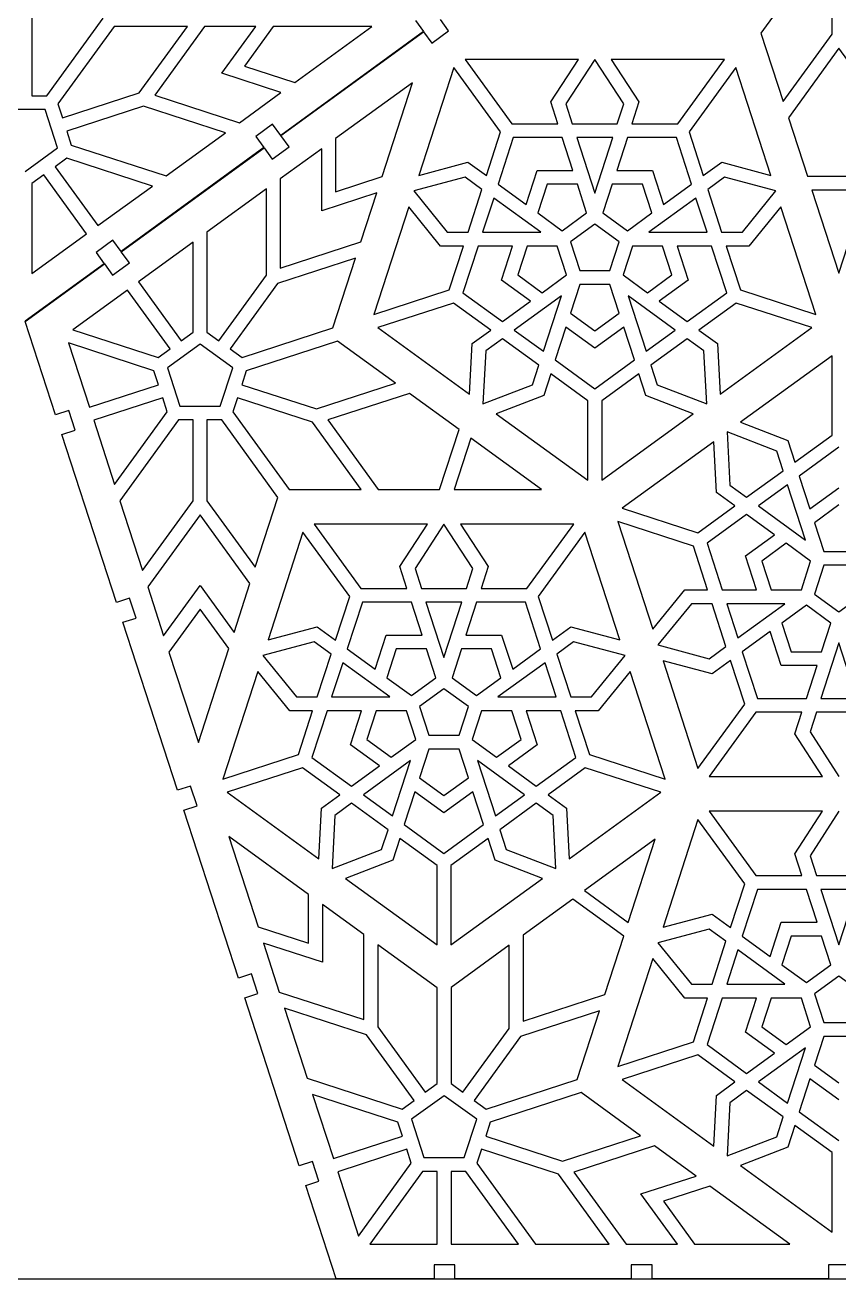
# Model space of a CAD drawing. Extents: x 0 to 580, y 0 to 430.
# Drawn here: x 235.2 to 352.7, y 0 to 181 of the extents above; entities that cross this region are included whole.
import ezdxf

# ---------------------------------------------------------------- set-up
doc = ezdxf.new("R2010")
doc.units = 0
doc.header["$MEASUREMENT"] = 0

msp = doc.modelspace()

# ---------------------------------------------------------------- linework, layer by layer
for p, q in [((349.61, 191.06), (341.47, 179.86)), ((351.74, 179.68), (351.74, 191.06)), ((236.16, 182.19), (236.16, 170.81)), ((238.28, 170.81), (246.42, 182.01)), ((291.55, 181.69), (292.72, 180.07)), ((296.35, 180.18), (295.17, 181.8)), ((248.02, 180.81), (239.9, 169.64)), ((258.62, 180.81), (248.02, 180.81)), ((251.66, 171.22), (258.62, 180.81)), ((261.1, 180.81), (253.89, 170.9)), ((268.51, 180.81), (261.1, 180.81)), ((263.6, 174.05), (268.51, 180.81)), ((270.98, 180.81), (266.84, 175.1)), ((285.24, 180.81), (270.98, 180.81)), ((292.72, 180.07), (272.09, 165.08)), ((272.11, 165.05), (292.74, 180.04)), ((274.13, 172.74), (285.24, 180.81)), ((292.74, 180.04), (293.92, 178.42)), ((293.92, 178.42), (296.35, 180.18)), ((341.47, 179.86), (344.68, 169.98)), ((344.68, 169.98), (351.74, 179.68)), ((352.74, 177.66), (345.45, 167.62)), ((360.03, 167.62), (352.74, 177.66)), ((315.09, 176.06), (298.73, 176.06)), ((298.73, 176.06), (305.47, 166.77)), ((311.1, 169.91), (315.09, 176.06)), ((317.47, 176.06), (313.29, 169.62)), ((321.65, 169.62), (317.47, 176.06)), ((336.21, 176.06), (319.85, 176.06)), ((319.85, 176.06), (323.84, 169.91)), ((329.47, 166.77), (336.21, 176.06)), ((272.13, 171.28), (263.6, 174.05)), ((266.84, 175.1), (274.13, 172.74)), ((297.11, 174.88), (292.05, 159.32)), ((303.86, 165.6), (297.11, 174.88)), ((337.83, 174.88), (331.08, 165.6)), ((342.89, 159.32), (337.83, 174.88)), ((291.14, 172.69), (280.03, 164.62)), ((286.73, 159.14), (291.14, 172.69)), ((236.16, 170.81), (238.28, 170.81)), ((240.55, 167.62), (251.66, 171.22)), ((253.89, 170.9), (266.13, 166.92)), ((266.13, 166.92), (272.13, 171.28)), ((238.06, 168.81), (232.25, 168.81)), ((239.86, 163.28), (238.06, 168.81)), ((239.9, 169.64), (240.55, 167.62)), ((252.28, 169.32), (241.17, 165.71)), ((264.13, 165.47), (252.28, 169.32)), ((312.12, 166.77), (311.1, 169.91)), ((313.29, 169.62), (314.22, 166.77)), ((320.72, 166.77), (321.65, 169.62)), ((323.84, 169.91), (322.82, 166.77)), ((270.92, 166.7), (268.49, 164.93)), ((272.09, 165.08), (270.92, 166.7)), ((305.47, 166.77), (312.12, 166.77)), ((314.22, 166.77), (320.72, 166.77)), ((322.82, 166.77), (329.47, 166.77)), ((345.45, 167.62), (348.19, 159.19)), ((241.17, 165.71), (241.83, 163.69)), ((255.55, 159.24), (264.13, 165.47)), ((268.49, 164.93), (269.67, 163.32)), ((273.29, 163.43), (272.11, 165.05)), ((301.8, 159.28), (303.86, 165.6)), ((305.69, 164.77), (303.5, 158.04)), ((312.77, 164.77), (305.69, 164.77)), ((314.31, 160.03), (312.77, 164.77)), ((314.87, 164.77), (317.47, 156.77)), ((320.07, 164.77), (314.87, 164.77)), ((317.47, 156.77), (320.07, 164.77)), ((322.17, 164.77), (320.63, 160.03)), ((329.25, 164.77), (322.17, 164.77)), ((331.43, 158.04), (329.25, 164.77)), ((331.08, 165.6), (333.14, 159.28)), ((235.16, 159.87), (239.86, 163.28)), ((241.83, 163.69), (255.55, 159.24)), ((269.67, 163.32), (249.04, 148.33)), ((249.06, 148.3), (269.69, 163.29)), ((269.69, 163.29), (270.86, 161.67)), ((270.86, 161.67), (273.29, 163.43)), ((278.03, 163.16), (272.03, 158.8)), ((278.03, 154.2), (278.03, 163.16)), ((280.03, 164.62), (280.03, 156.96)), ((241.21, 161.79), (239.49, 160.54)), ((253.55, 157.78), (241.21, 161.79)), ((292.05, 159.32), (299.13, 161.22)), ((299.13, 161.22), (301.8, 159.28)), ((333.14, 159.28), (335.8, 161.22)), ((335.8, 161.22), (342.89, 159.32)), ((237.88, 159.37), (236.16, 158.12)), ((244.04, 150.88), (237.88, 159.37)), ((239.49, 160.54), (245.66, 152.06)), ((307.54, 155.11), (309.13, 160.03)), ((309.13, 160.03), (314.31, 160.03)), ((320.63, 160.03), (325.8, 160.03)), ((325.8, 160.03), (327.4, 155.11)), ((236.16, 158.12), (236.16, 145.15)), ((245.66, 152.06), (253.55, 157.78)), ((272.03, 158.8), (272.03, 145.94)), ((280.03, 156.96), (286.73, 159.14)), ((298.73, 159.04), (291.32, 157.06)), ((301.16, 157.28), (298.73, 159.04)), ((303.5, 158.04), (307.54, 155.11)), ((310.59, 158.03), (309.24, 153.89)), ((314.95, 158.03), (310.59, 158.03)), ((316.29, 153.89), (314.95, 158.03)), ((319.99, 158.03), (318.64, 153.89)), ((324.35, 158.03), (319.99, 158.03)), ((325.7, 153.89), (324.35, 158.03)), ((327.4, 155.11), (331.43, 158.04)), ((336.21, 159.04), (333.78, 157.28)), ((343.62, 157.06), (336.21, 159.04)), ((348.19, 159.19), (357.29, 159.19)), ((270.03, 157.35), (261.44, 151.12)), ((270.03, 144.89), (270.03, 157.35)), ((285.97, 156.78), (278.03, 154.2)), ((283.68, 149.73), (285.97, 156.78)), ((291.32, 157.06), (296.15, 151.1)), ((299.15, 151.1), (301.16, 157.28)), ((302.86, 156.04), (301.25, 151.1)), ((309.66, 151.1), (302.86, 156.04)), ((332.08, 156.04), (325.28, 151.1)), ((333.69, 151.1), (332.08, 156.04)), ((333.78, 157.28), (335.79, 151.1)), ((338.79, 151.1), (343.62, 157.06)), ((356.64, 157.19), (348.84, 157.19)), ((348.84, 157.19), (352.74, 145.19)), ((352.74, 145.19), (356.64, 157.19)), ((290.58, 154.79), (285.52, 139.23)), ((295.19, 149.1), (290.58, 154.79)), ((309.24, 153.89), (312.77, 151.32)), ((312.77, 151.32), (316.29, 153.89)), ((318.64, 153.89), (322.17, 151.32)), ((322.17, 151.32), (325.7, 153.89)), ((344.36, 154.79), (339.74, 149.1)), ((349.42, 139.23), (344.36, 154.79)), ((317.47, 152.27), (313.94, 149.71)), ((321, 149.71), (317.47, 152.27)), ((236.16, 145.15), (244.04, 150.88)), ((261.44, 151.12), (261.44, 136.7)), ((296.15, 151.1), (299.15, 151.1)), ((301.25, 151.1), (309.66, 151.1)), ((325.28, 151.1), (333.69, 151.1)), ((335.79, 151.1), (338.79, 151.1)), ((247.86, 149.95), (245.43, 148.18)), ((249.04, 148.33), (247.86, 149.95)), ((259.44, 149.66), (251.56, 143.94)), ((259.44, 136.7), (259.44, 149.66)), ((272.03, 145.94), (283.68, 149.73)), ((298.49, 149.1), (295.19, 149.1)), ((296.44, 142.78), (298.49, 149.1)), ((300.6, 149.1), (298.41, 142.37)), ((305.58, 149.1), (300.6, 149.1)), ((303.98, 144.18), (305.58, 149.1)), ((307.68, 149.09), (306.33, 144.94)), ((312.04, 149.09), (307.68, 149.09)), ((313.39, 144.94), (312.04, 149.09)), ((313.94, 149.71), (315.29, 145.56)), ((319.65, 145.56), (321, 149.71)), ((322.9, 149.09), (321.55, 144.94)), ((327.26, 149.09), (322.9, 149.09)), ((328.6, 144.94), (327.26, 149.09)), ((334.34, 149.1), (329.36, 149.1)), ((329.36, 149.1), (330.96, 144.18)), ((336.53, 142.37), (334.34, 149.1)), ((339.74, 149.1), (336.44, 149.1)), ((336.44, 149.1), (338.5, 142.78)), ((245.43, 148.18), (246.61, 146.56)), ((247.81, 144.92), (250.23, 146.68)), ((250.23, 146.68), (249.06, 148.3)), ((282.91, 147.38), (271.64, 143.72)), ((279.64, 137.29), (282.91, 147.38)), ((246.61, 146.56), (235.16, 138.25)), ((235.18, 138.22), (246.63, 146.53)), ((246.63, 146.53), (247.81, 144.92)), ((263.16, 135.45), (270.03, 144.89)), ((306.33, 144.94), (309.86, 142.38)), ((309.86, 142.38), (313.39, 144.94)), ((315.29, 145.56), (319.65, 145.56)), ((321.55, 144.94), (325.08, 142.38)), ((325.08, 142.38), (328.6, 144.94)), ((251.56, 143.94), (257.73, 135.45)), ((271.64, 143.72), (264.78, 134.27)), ((308.17, 141.14), (303.98, 144.18)), ((315.29, 143.56), (313.94, 139.41)), ((319.65, 143.56), (315.29, 143.56)), ((321, 139.41), (319.65, 143.56)), ((330.96, 144.18), (326.77, 141.14)), ((249.94, 142.76), (242.06, 137.03)), ((256.11, 134.27), (249.94, 142.76)), ((285.52, 139.23), (296.44, 142.78)), ((298.41, 142.37), (304.13, 138.21)), ((312.64, 141.92), (305.84, 136.97)), ((310.05, 133.92), (312.64, 141.92)), ((322.29, 141.92), (324.89, 133.92)), ((329.1, 136.97), (322.29, 141.92)), ((330.8, 138.21), (336.53, 142.37)), ((338.5, 142.78), (349.42, 139.23)), ((297.06, 140.88), (286.14, 137.33)), ((302.43, 136.97), (297.06, 140.88)), ((304.13, 138.21), (308.17, 141.14)), ((313.94, 139.41), (317.47, 136.85)), ((317.47, 136.85), (321, 139.41)), ((326.77, 141.14), (330.8, 138.21)), ((337.88, 140.88), (332.51, 136.97)), ((348.8, 137.33), (337.88, 140.88)), ((239.55, 124.75), (235.18, 138.22)), ((242.06, 137.03), (254.39, 133.02)), ((257.73, 135.45), (259.44, 136.7)), ((261.44, 136.7), (263.16, 135.45)), ((266.5, 133.02), (279.64, 137.29)), ((286.14, 137.33), (299.38, 127.71)), ((299.76, 135.03), (302.43, 136.97)), ((305.84, 136.97), (310.05, 133.92)), ((313.29, 137.42), (311.75, 132.68)), ((317.47, 134.38), (313.29, 137.42)), ((321.65, 137.42), (317.47, 134.38)), ((323.19, 132.68), (321.65, 137.42)), ((324.89, 133.92), (329.1, 136.97)), ((332.51, 136.97), (335.18, 135.03)), ((335.56, 127.71), (348.8, 137.33)), ((253.77, 131.12), (241.44, 135.13)), ((241.44, 135.13), (244.45, 125.86)), ((254.39, 133.02), (256.11, 134.27)), ((260.44, 134.95), (255.74, 131.53)), ((265.15, 131.53), (260.44, 134.95)), ((264.78, 134.27), (266.5, 133.02)), ((280.29, 135.4), (267.12, 131.12)), ((288.69, 129.3), (280.29, 135.4)), ((299.38, 127.71), (299.76, 135.03)), ((301.71, 133.98), (301.31, 126.31)), ((304.14, 135.74), (301.71, 133.98)), ((309.4, 131.92), (304.14, 135.74)), ((330.8, 135.74), (325.54, 131.92)), ((333.23, 133.98), (330.8, 135.74)), ((333.63, 126.31), (333.23, 133.98)), ((335.18, 135.03), (335.56, 127.71)), ((311.75, 132.68), (317.47, 128.52)), ((317.47, 128.52), (323.19, 132.68)), ((351.74, 133.28), (338.5, 123.67)), ((351.74, 121.8), (351.74, 133.28)), ((254.43, 129.1), (253.77, 131.12)), ((255.74, 131.53), (257.54, 126.01)), ((263.35, 126.01), (265.15, 131.53)), ((267.12, 131.12), (266.46, 129.1)), ((308.47, 129.07), (309.4, 131.92)), ((311.1, 130.68), (310.08, 127.54)), ((316.47, 126.77), (311.1, 130.68)), ((323.84, 130.68), (318.47, 126.77)), ((324.86, 127.54), (323.84, 130.68)), ((325.54, 131.92), (326.47, 129.07)), ((244.45, 125.86), (254.43, 129.1)), ((266.46, 129.1), (277.28, 125.59)), ((277.28, 125.59), (288.69, 129.3)), ((301.31, 126.31), (308.47, 129.07)), ((326.47, 129.07), (333.63, 126.31)), ((255.05, 127.2), (245.07, 123.96)), ((255.7, 125.18), (255.05, 127.2)), ((265.84, 127.2), (265.19, 125.18)), ((276.66, 123.69), (265.84, 127.2)), ((290.69, 127.84), (278.9, 124.01)), ((297.87, 122.63), (290.69, 127.84)), ((310.08, 127.54), (303.23, 124.91)), ((316.47, 115.29), (316.47, 126.77)), ((318.47, 126.77), (318.47, 115.29)), ((331.7, 124.91), (324.86, 127.54)), ((241.46, 125.37), (239.55, 124.75)), ((242.38, 122.52), (241.46, 125.37)), ((248.08, 114.69), (255.7, 125.18)), ((257.54, 126.01), (263.35, 126.01)), ((265.19, 125.18), (273.33, 113.98)), ((303.23, 124.91), (316.47, 115.29)), ((318.47, 115.29), (331.7, 124.91)), ((245.07, 123.96), (248.08, 114.69)), ((257.32, 124.01), (248.84, 112.34)), ((259.44, 124.01), (257.32, 124.01)), ((259.44, 112.33), (259.44, 124.01)), ((263.57, 124.01), (261.44, 124.01)), ((261.44, 124.01), (261.44, 112.33)), ((271.69, 112.83), (263.57, 124.01)), ((283.71, 113.98), (276.66, 123.69)), ((278.9, 124.01), (286.19, 113.98)), ((338.5, 123.67), (345.34, 121.04)), ((240.48, 121.9), (242.38, 122.52)), ((248.36, 97.65), (240.48, 121.9)), ((295.05, 113.98), (297.87, 122.63)), ((299.57, 121.39), (297.16, 113.98)), ((309.78, 113.98), (299.57, 121.39)), ((336.57, 122.27), (336.98, 114.6)), ((343.74, 119.51), (336.57, 122.27)), ((346.36, 117.9), (351.74, 121.8)), ((334.64, 120.87), (321.41, 111.25)), ((335.03, 113.54), (334.64, 120.87)), ((344.66, 116.66), (343.74, 119.51)), ((345.34, 121.04), (346.36, 117.9)), ((352.74, 120.06), (347.01, 115.9)), ((339.4, 112.84), (344.66, 116.66)), ((347.01, 115.9), (348.55, 111.16)), ((336.98, 114.6), (339.4, 112.84)), ((345.31, 114.66), (341.11, 111.6)), ((347.91, 106.66), (345.31, 114.66)), ((348.55, 111.16), (352.74, 114.2)), ((248.84, 112.34), (252.12, 102.25)), ((252.12, 102.25), (259.44, 112.33)), ((261.44, 112.33), (268.41, 102.74)), ((268.41, 102.74), (271.69, 112.83)), ((273.33, 113.98), (283.71, 113.98)), ((286.19, 113.98), (295.05, 113.98)), ((297.16, 113.98), (309.78, 113.98)), ((337.7, 111.61), (335.03, 113.54)), ((321.41, 111.25), (332.33, 107.7)), ((332.33, 107.7), (337.7, 111.61)), ((341.11, 111.6), (347.91, 106.66)), ((352.74, 111.73), (349.21, 109.16)), ((260.44, 110.3), (252.89, 99.9)), ((267.65, 100.39), (260.44, 110.3)), ((276.93, 108.98), (283.68, 99.69)), ((293.29, 108.98), (276.93, 108.98)), ((289.3, 102.83), (293.29, 108.98)), ((295.67, 108.98), (291.5, 102.54)), ((299.85, 102.54), (295.67, 108.98)), ((314.42, 108.98), (298.06, 108.98)), ((298.06, 108.98), (302.05, 102.83)), ((307.67, 99.69), (314.42, 108.98)), ((331.71, 105.8), (320.79, 109.35)), ((320.79, 109.35), (325.85, 93.79)), ((339.4, 110.37), (333.68, 106.21)), ((343.43, 107.44), (339.4, 110.37)), ((349.21, 109.16), (350.56, 105.02)), ((275.31, 107.8), (270.26, 92.24)), ((282.06, 98.51), (275.31, 107.8)), ((316.03, 107.8), (309.29, 98.51)), ((321.09, 92.24), (316.03, 107.8)), ((339.25, 104.4), (343.43, 107.44)), ((333.76, 99.48), (331.71, 105.8)), ((333.68, 106.21), (335.86, 99.48)), ((345.13, 106.2), (341.6, 103.64)), ((348.65, 103.64), (345.13, 106.2)), ((350.56, 105.02), (354.92, 105.02)), ((340.85, 99.48), (339.25, 104.4)), ((341.6, 103.64), (342.95, 99.49)), ((347.31, 99.49), (348.65, 103.64)), ((290.32, 99.69), (289.3, 102.83)), ((291.5, 102.54), (292.42, 99.69)), ((298.92, 99.69), (299.85, 102.54)), ((302.05, 102.83), (301.03, 99.69)), ((350.56, 103.02), (349.21, 98.87)), ((354.92, 103.02), (350.56, 103.02)), ((252.89, 99.9), (255.18, 92.85)), ((255.18, 92.85), (260.44, 100.1)), ((260.44, 100.1), (265.35, 93.34)), ((265.35, 93.34), (267.65, 100.39)), ((283.68, 99.69), (290.32, 99.69)), ((292.42, 99.69), (298.92, 99.69)), ((301.03, 99.69), (307.67, 99.69)), ((250.26, 98.27), (248.36, 97.65)), ((251.19, 95.41), (250.26, 98.27)), ((280.01, 92.2), (282.06, 98.51)), ((309.29, 98.51), (311.34, 92.2)), ((325.85, 93.79), (330.46, 99.48)), ((330.46, 99.48), (333.76, 99.48)), ((335.86, 99.48), (340.85, 99.48)), ((342.95, 99.49), (347.31, 99.49)), ((349.21, 98.87), (352.74, 96.31)), ((352.74, 96.31), (356.26, 98.87)), ((260.44, 96.69), (255.94, 90.5)), ((264.59, 90.99), (260.44, 96.69)), ((283.89, 97.69), (281.71, 90.96)), ((290.97, 97.69), (283.89, 97.69)), ((292.51, 92.95), (290.97, 97.69)), ((298.27, 97.69), (293.07, 97.69)), ((293.07, 97.69), (295.67, 89.69)), ((295.67, 89.69), (298.27, 97.69)), ((300.38, 97.69), (298.84, 92.95)), ((307.45, 97.69), (300.38, 97.69)), ((309.64, 90.96), (307.45, 97.69)), ((331.42, 97.48), (326.58, 91.52)), ((334.42, 97.48), (331.42, 97.48)), ((336.42, 91.3), (334.42, 97.48)), ((344.93, 97.48), (336.52, 97.48)), ((336.52, 97.48), (338.12, 92.54)), ((338.12, 92.54), (344.93, 97.48)), ((348.03, 97.25), (344.51, 94.69)), ((351.56, 94.69), (348.03, 97.25)), ((249.29, 94.8), (251.19, 95.41)), ((257.17, 70.54), (249.29, 94.8)), ((270.26, 92.24), (277.34, 94.14)), ((277.34, 94.14), (280.01, 92.2)), ((311.34, 92.2), (314.01, 94.14)), ((314.01, 94.14), (321.09, 92.24)), ((344.51, 94.69), (345.85, 90.55)), ((350.21, 90.55), (351.56, 94.69)), ((285.74, 88.03), (287.34, 92.95)), ((287.34, 92.95), (292.51, 92.95)), ((298.84, 92.95), (304.01, 92.95)), ((304.01, 92.95), (305.61, 88.03)), ((342.8, 93.46), (338.77, 90.54)), ((344.4, 88.55), (342.8, 93.46)), ((260.19, 77.43), (264.59, 90.99)), ((276.93, 91.96), (269.52, 89.98)), ((279.36, 90.2), (276.93, 91.96)), ((281.71, 90.96), (285.74, 88.03)), ((288.79, 90.95), (287.44, 86.8)), ((293.15, 90.95), (288.79, 90.95)), ((294.5, 86.8), (293.15, 90.95)), ((298.2, 90.95), (296.85, 86.8)), ((302.55, 90.95), (298.2, 90.95)), ((303.9, 86.8), (302.55, 90.95)), ((305.61, 88.03), (309.64, 90.96)), ((314.41, 91.96), (311.99, 90.2)), ((321.83, 89.98), (314.41, 91.96)), ((326.58, 91.52), (334, 89.54)), ((334, 89.54), (336.42, 91.3)), ((338.77, 90.54), (340.96, 83.81)), ((345.85, 90.55), (350.21, 90.55)), ((352.74, 91.81), (350.14, 83.81)), ((355.34, 83.81), (352.74, 91.81)), ((255.94, 90.5), (260.19, 77.43)), ((269.52, 89.98), (274.35, 84.01)), ((277.35, 84.01), (279.36, 90.2)), ((281.06, 88.96), (279.45, 84.01)), ((287.87, 84.01), (281.06, 88.96)), ((310.28, 88.96), (303.48, 84.01)), ((311.89, 84.01), (310.28, 88.96)), ((311.99, 90.2), (313.99, 84.01)), ((316.99, 84.01), (321.83, 89.98)), ((334.4, 87.36), (327.32, 89.25)), ((327.32, 89.25), (332.37, 73.69)), ((337.07, 89.3), (334.4, 87.36)), ((339.12, 82.98), (337.07, 89.3)), ((268.78, 87.71), (263.73, 72.15)), ((273.4, 82.01), (268.78, 87.71)), ((322.56, 87.71), (317.95, 82.01)), ((327.62, 72.15), (322.56, 87.71)), ((349.57, 88.55), (344.4, 88.55)), ((348.03, 83.81), (349.57, 88.55)), ((287.44, 86.8), (290.97, 84.24)), ((290.97, 84.24), (294.5, 86.8)), ((295.67, 85.19), (292.15, 82.62)), ((299.2, 82.62), (295.67, 85.19)), ((296.85, 86.8), (300.38, 84.24)), ((300.38, 84.24), (303.9, 86.8)), ((274.35, 84.01), (277.35, 84.01)), ((279.45, 84.01), (287.87, 84.01)), ((303.48, 84.01), (311.89, 84.01)), ((313.99, 84.01), (316.99, 84.01)), ((340.96, 83.81), (348.03, 83.81)), ((350.14, 83.81), (355.34, 83.81)), ((276.7, 82.01), (273.4, 82.01)), ((274.65, 75.7), (276.7, 82.01)), ((278.8, 82.01), (276.61, 75.28)), ((283.78, 82.01), (278.8, 82.01)), ((282.19, 77.1), (283.78, 82.01)), ((285.88, 82.01), (284.54, 77.86)), ((290.24, 82.01), (285.88, 82.01)), ((291.59, 77.86), (290.24, 82.01)), ((292.15, 82.62), (293.49, 78.48)), ((297.85, 78.48), (299.2, 82.62)), ((301.1, 82.01), (299.75, 77.86)), ((305.46, 82.01), (301.1, 82.01)), ((306.81, 77.86), (305.46, 82.01)), ((312.55, 82.01), (307.56, 82.01)), ((307.56, 82.01), (309.16, 77.1)), ((314.73, 75.28), (312.55, 82.01)), ((317.95, 82.01), (314.65, 82.01)), ((314.65, 82.01), (316.7, 75.7)), ((332.37, 73.69), (339.12, 82.98)), ((340.74, 81.81), (333.99, 72.52)), ((347.38, 81.81), (340.74, 81.81)), ((346.36, 78.67), (347.38, 81.81)), ((349.49, 81.81), (348.56, 78.96)), ((355.99, 81.81), (349.49, 81.81)), ((284.54, 77.86), (288.06, 75.3)), ((288.06, 75.3), (291.59, 77.86)), ((293.49, 78.48), (297.85, 78.48)), ((299.75, 77.86), (303.28, 75.3)), ((303.28, 75.3), (306.81, 77.86)), ((350.35, 72.52), (346.36, 78.67)), ((348.56, 78.96), (352.74, 72.52)), ((286.37, 74.06), (282.19, 77.1)), ((293.49, 76.48), (292.15, 72.33)), ((297.85, 76.48), (293.49, 76.48)), ((299.2, 72.33), (297.85, 76.48)), ((309.16, 77.1), (304.98, 74.06)), ((263.73, 72.15), (274.65, 75.7)), ((276.61, 75.28), (282.34, 71.13)), ((290.85, 74.84), (284.04, 69.89)), ((288.25, 66.84), (290.85, 74.84)), ((307.3, 69.89), (300.5, 74.84)), ((300.5, 74.84), (303.1, 66.84)), ((309.01, 71.13), (314.73, 75.28)), ((316.7, 75.7), (327.62, 72.15)), ((275.26, 73.79), (264.34, 70.25)), ((280.64, 69.89), (275.26, 73.79)), ((282.34, 71.13), (286.37, 74.06)), ((304.98, 74.06), (309.01, 71.13)), ((316.08, 73.79), (310.71, 69.89)), ((327, 70.25), (316.08, 73.79)), ((333.99, 72.52), (350.35, 72.52)), ((259.07, 71.16), (257.17, 70.54)), ((260, 68.31), (259.07, 71.16)), ((292.15, 72.33), (295.67, 69.77)), ((295.67, 69.77), (299.2, 72.33)), ((264.34, 70.25), (277.58, 60.63)), ((277.97, 67.95), (280.64, 69.89)), ((284.04, 69.89), (288.25, 66.84)), ((291.49, 70.34), (289.95, 65.6)), ((295.67, 67.3), (291.49, 70.34)), ((299.86, 70.34), (295.67, 67.3)), ((301.4, 65.6), (299.86, 70.34)), ((303.1, 66.84), (307.3, 69.89)), ((310.71, 69.89), (313.38, 67.95)), ((313.77, 60.63), (327, 70.25)), ((258.09, 67.69), (260, 68.31)), ((265.97, 43.44), (258.09, 67.69)), ((277.58, 60.63), (277.97, 67.95)), ((282.34, 68.66), (279.91, 66.89)), ((287.6, 64.84), (282.34, 68.66)), ((309, 68.66), (303.75, 64.84)), ((311.43, 66.89), (309, 68.66)), ((313.38, 67.95), (313.77, 60.63)), ((350.35, 67.52), (333.99, 67.52)), ((333.99, 67.52), (340.74, 58.23)), ((346.36, 61.37), (350.35, 67.52)), ((352.74, 67.52), (348.56, 61.08)), ((279.91, 66.89), (279.51, 59.23)), ((289.95, 65.6), (295.67, 61.44)), ((295.67, 61.44), (301.4, 65.6)), ((311.84, 59.23), (311.43, 66.89)), ((332.37, 66.34), (327.32, 50.78)), ((339.12, 57.06), (332.37, 66.34)), ((276.12, 55.51), (264.59, 63.89)), ((264.59, 63.89), (268.83, 50.83)), ((286.67, 61.98), (287.6, 64.84)), ((289.3, 63.6), (288.28, 60.46)), ((294.67, 59.69), (289.3, 63.6)), ((302.05, 63.6), (296.67, 59.69)), ((303.07, 60.46), (302.05, 63.6)), ((303.75, 64.84), (304.67, 61.98)), ((326.18, 63.47), (315.98, 56.06)), ((322.29, 51.47), (326.18, 63.47)), ((279.51, 59.23), (286.67, 61.98)), ((304.67, 61.98), (311.84, 59.23)), ((288.28, 60.46), (281.44, 57.83)), ((309.91, 57.83), (303.07, 60.46)), ((347.38, 58.23), (346.36, 61.37)), ((348.56, 61.08), (349.49, 58.23)), ((294.67, 48.21), (294.67, 59.69)), ((296.67, 59.69), (296.67, 48.21)), ((340.74, 58.23), (347.38, 58.23)), ((349.49, 58.23), (355.99, 58.23)), ((281.44, 57.83), (294.67, 48.21)), ((296.67, 48.21), (309.91, 57.83)), ((337.07, 50.74), (339.12, 57.06)), ((340.96, 56.23), (338.77, 49.5)), ((348.03, 56.23), (340.96, 56.23)), ((349.57, 51.49), (348.03, 56.23)), ((355.34, 56.23), (350.14, 56.23)), ((350.14, 56.23), (352.74, 48.23)), ((352.74, 48.23), (355.34, 56.23)), ((276.12, 48.46), (276.12, 55.51)), ((314.28, 54.82), (307.1, 49.61)), ((321.64, 49.47), (314.28, 54.82)), ((315.98, 56.06), (322.29, 51.47)), ((284.12, 49.7), (278.12, 54.06)), ((278.12, 54.06), (278.12, 45.71)), ((327.32, 50.78), (334.4, 52.68)), ((334.4, 52.68), (337.07, 50.74)), ((268.83, 50.83), (276.12, 48.46)), ((342.8, 46.57), (344.4, 51.49)), ((344.4, 51.49), (349.57, 51.49)), ((284.12, 37.45), (284.12, 49.7)), ((307.1, 49.61), (307.1, 37.21)), ((318.9, 41.04), (321.64, 49.47)), ((334, 50.5), (326.58, 48.52)), ((336.42, 48.74), (334, 50.5)), ((338.77, 49.5), (342.8, 46.57)), ((345.85, 49.49), (344.51, 45.34)), ((350.21, 49.49), (345.85, 49.49)), ((351.56, 45.34), (350.21, 49.49)), ((269.59, 48.48), (271.89, 41.42)), ((278.12, 45.71), (269.59, 48.48)), ((294.7, 42.01), (286.12, 48.25)), ((286.12, 48.25), (286.12, 36.4)), ((305.1, 48.16), (296.7, 42.05)), ((305.1, 36.16), (305.1, 48.16)), ((326.58, 48.52), (331.42, 42.55)), ((334.42, 42.55), (336.42, 48.74)), ((338.12, 47.5), (336.52, 42.55)), ((344.93, 42.55), (338.12, 47.5)), ((325.85, 46.25), (320.79, 30.69)), ((330.46, 40.55), (325.85, 46.25)), ((344.51, 45.34), (348.03, 42.78)), ((348.03, 42.78), (351.56, 45.34)), ((267.88, 44.06), (265.97, 43.44)), ((268.8, 41.2), (267.88, 44.06)), ((352.74, 43.73), (349.21, 41.16)), ((356.26, 41.16), (352.74, 43.73)), ((294.7, 28.2), (294.7, 42.01)), ((296.7, 42.05), (296.7, 28.2)), ((331.42, 42.55), (334.42, 42.55)), ((336.52, 42.55), (344.93, 42.55)), ((266.9, 40.59), (268.8, 41.2)), ((274.78, 16.33), (266.9, 40.59)), ((271.89, 41.42), (284.12, 37.45)), ((307.1, 37.21), (318.9, 41.04)), ((333.76, 40.55), (330.46, 40.55)), ((331.71, 34.24), (333.76, 40.55)), ((335.86, 40.55), (333.68, 33.83)), ((340.85, 40.55), (335.86, 40.55)), ((339.25, 35.64), (340.85, 40.55)), ((342.95, 40.55), (341.6, 36.4)), ((347.31, 40.55), (342.95, 40.55)), ((348.65, 36.4), (347.31, 40.55)), ((349.21, 41.16), (350.56, 37.02)), ((284.5, 35.22), (272.65, 39.07)), ((272.65, 39.07), (275.93, 28.99)), ((318.13, 38.69), (306.72, 34.98)), ((314.92, 28.81), (318.13, 38.69)), ((286.12, 36.4), (292.98, 26.95)), ((341.6, 36.4), (345.13, 33.84)), ((345.13, 33.84), (348.65, 36.4)), ((350.56, 37.02), (354.92, 37.02)), ((291.36, 25.78), (284.5, 35.22)), ((298.41, 26.95), (305.1, 36.16)), ((306.72, 34.98), (300.03, 25.78)), ((343.43, 32.6), (339.25, 35.64)), ((350.56, 35.02), (349.21, 30.87)), ((354.92, 35.02), (350.56, 35.02)), ((320.79, 30.69), (331.71, 34.24)), ((333.68, 33.83), (339.4, 29.67)), ((339.4, 29.67), (343.43, 32.6)), ((347.91, 33.38), (341.11, 28.43)), ((345.31, 25.38), (347.91, 33.38)), ((332.33, 32.34), (321.41, 28.79)), ((337.7, 28.43), (332.33, 32.34)), ((349.21, 30.87), (352.74, 28.31)), ((275.93, 28.99), (289.64, 24.53)), ((292.98, 26.95), (294.7, 28.2)), ((296.7, 28.2), (298.41, 26.95)), ((301.75, 24.53), (314.92, 28.81)), ((321.41, 28.79), (334.64, 19.17)), ((335.03, 26.49), (337.7, 28.43)), ((339.4, 27.2), (336.98, 25.43)), ((344.66, 23.38), (339.4, 27.2)), ((341.11, 28.43), (345.31, 25.38)), ((348.55, 28.88), (347.01, 24.14)), ((352.74, 25.84), (348.55, 28.88)), ((289.03, 22.63), (276.69, 26.63)), ((276.69, 26.63), (279.7, 17.37)), ((289.64, 24.53), (291.36, 25.78)), ((295.7, 26.45), (290.99, 23.04)), ((300.4, 23.04), (295.7, 26.45)), ((300.03, 25.78), (301.75, 24.53)), ((315.51, 26.9), (302.37, 22.63)), ((324.09, 20.66), (315.51, 26.9)), ((334.64, 19.17), (335.03, 26.49)), ((336.98, 25.43), (336.57, 17.77)), ((347.01, 24.14), (352.74, 19.98)), ((289.68, 20.61), (289.03, 22.63)), ((290.99, 23.04), (292.79, 17.51)), ((298.6, 17.51), (300.4, 23.04)), ((302.37, 22.63), (301.71, 20.61)), ((343.74, 20.52), (344.66, 23.38)), ((346.36, 22.14), (345.34, 19)), ((351.74, 18.23), (346.36, 22.14)), ((279.7, 17.37), (289.68, 20.61)), ((301.71, 20.61), (312.82, 17)), ((312.82, 17), (324.09, 20.66)), ((336.57, 17.77), (343.74, 20.52)), ((290.3, 18.71), (280.32, 15.46)), ((290.96, 16.69), (290.3, 18.71)), ((301.09, 18.71), (300.44, 16.69)), ((312.2, 15.1), (301.09, 18.71)), ((326.09, 19.21), (314.43, 15.42)), ((332.09, 14.85), (326.09, 19.21)), ((345.34, 19), (338.5, 16.37)), ((351.74, 6.75), (351.74, 18.23)), ((276.68, 16.95), (274.78, 16.33)), ((277.61, 14.1), (276.68, 16.95)), ((283.33, 6.19), (290.96, 16.69)), ((292.79, 17.51), (298.6, 17.51)), ((300.44, 16.69), (308.92, 5.02)), ((338.5, 16.37), (351.74, 6.75)), ((280.32, 15.46), (283.33, 6.19)), ((292.57, 15.51), (284.95, 5.02)), ((294.7, 15.51), (292.57, 15.51)), ((294.7, 5.02), (294.7, 15.51)), ((298.82, 15.51), (296.7, 15.51)), ((296.7, 15.51), (296.7, 5.02)), ((306.44, 5.02), (298.82, 15.51)), ((319.52, 5.02), (312.2, 15.1)), ((314.43, 15.42), (321.99, 5.02)), ((324.14, 12.27), (332.09, 14.85)), ((275.71, 13.48), (277.61, 14.1)), ((280.08, 0.02), (275.71, 13.48)), ((334.09, 13.4), (327.38, 11.22)), ((345.62, 5.02), (334.09, 13.4)), ((329.41, 5.02), (324.14, 12.27)), ((327.38, 11.22), (331.88, 5.02)), ((284.95, 5.02), (294.7, 5.02)), ((296.7, 5.02), (306.44, 5.02)), ((308.92, 5.02), (319.52, 5.02)), ((321.99, 5.02), (329.41, 5.02)), ((331.88, 5.02), (345.62, 5.02)), ((297.24, 2.02), (294.24, 2.02)), ((294.24, 2.02), (294.24, 0.02)), ((297.24, 0.02), (297.24, 2.02)), ((325.74, 2.02), (322.74, 2.02)), ((322.74, 2.02), (322.74, 0.02)), ((325.74, 0.02), (325.74, 2.02)), ((354.24, 2.02), (351.24, 2.02)), ((351.24, 2.02), (351.24, 0.02)), ((0, 0), (580, 0)), ((294.24, 0.02), (280.08, 0.02)), ((322.74, 0.02), (297.24, 0.02)), ((351.24, 0.02), (325.74, 0.02))]:
    msp.add_line(p, q)

doc.saveas('drawing.dxf')
